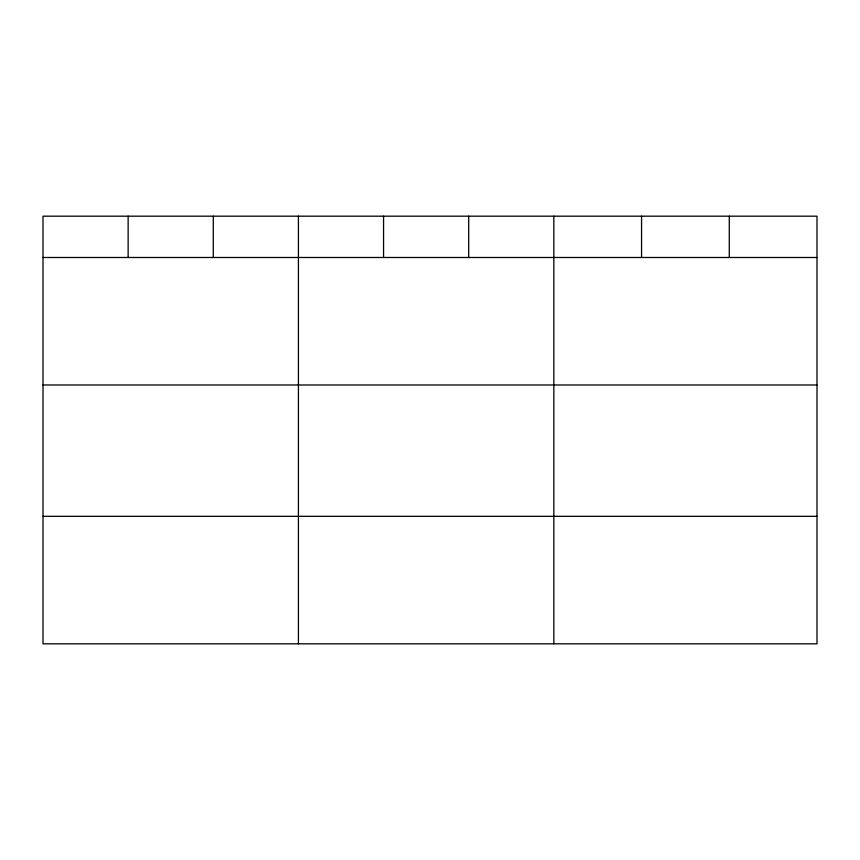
<?xml version="1.0" encoding="UTF-8"?>
<svg xmlns="http://www.w3.org/2000/svg" width="860" height="860" viewBox="0 0 860 860"><rect width="100%" height="100%" fill="white"/><g stroke="black" fill="none" stroke-linecap="round" stroke-linejoin="round"><path stroke-width="1.29" d="M817 257.484L817 643.817L43 643.817L43 216.182L817 216.182L817 257.484L43 257.484M43 384.979L817 384.979M43 516.322L817 516.322M729.28 216.182L729.28 257.484M641.56 216.182L641.56 257.484M553.84 216.182L553.84 643.817M468.7 216.182L468.7 257.484M383.56 216.182L383.56 257.484M298.42 216.182L298.42 643.817M213.28 216.182L213.28 257.484M128.14 216.182L128.14 257.484"/></g></svg>
